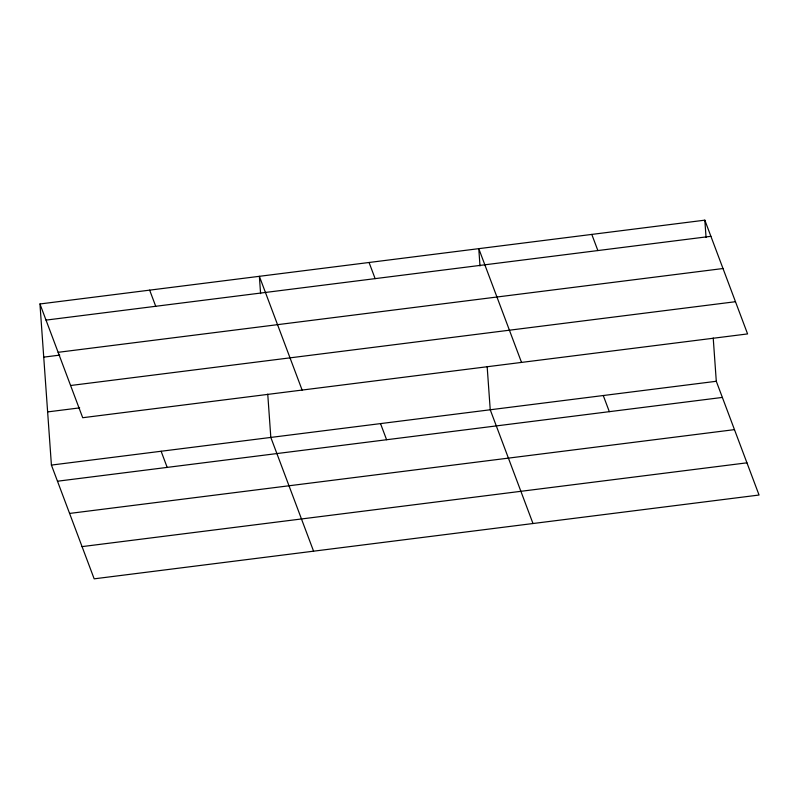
<?xml version="1.0" encoding="UTF-8"?>
<svg xmlns="http://www.w3.org/2000/svg" width="799" height="799" viewBox="0 0 799 799"><rect width="100%" height="100%" fill="white"/><g stroke="black" fill="none" stroke-linecap="round" stroke-linejoin="round"><path stroke-width="1.2" d="M39.95 303.97L704.828 220.164L747.584 333.922L82.706 417.717L39.95 303.97L51.416 465.078L94.172 578.836L759.05 495.03L716.294 381.283L713.217 338.007M46.022 320.109L710.9 236.314M58.127 352.319L723.005 268.524M43.735 357.133L59.755 355.116M70.602 385.508L735.48 301.712M47.63 411.914L79.68 407.87M51.416 465.078L716.294 381.283M57.478 481.218L722.366 397.423M69.583 513.437L734.471 429.632M82.057 546.616L746.945 462.821M591.799 234.417L597.872 250.556M603.265 395.525L609.327 411.665M521.527 362.416L478.771 248.659L479.999 265.967M532.993 523.525L490.236 409.767L487.15 366.491M369.068 262.491L375.131 278.631M380.524 423.6L386.596 439.74M302.122 390.072L259.365 276.314L260.594 293.623M313.578 551.18L270.821 437.423L267.745 394.147M149.653 290.137L155.725 306.287M161.118 451.255L167.181 467.395M704.828 220.164L706.066 237.483"/></g></svg>
